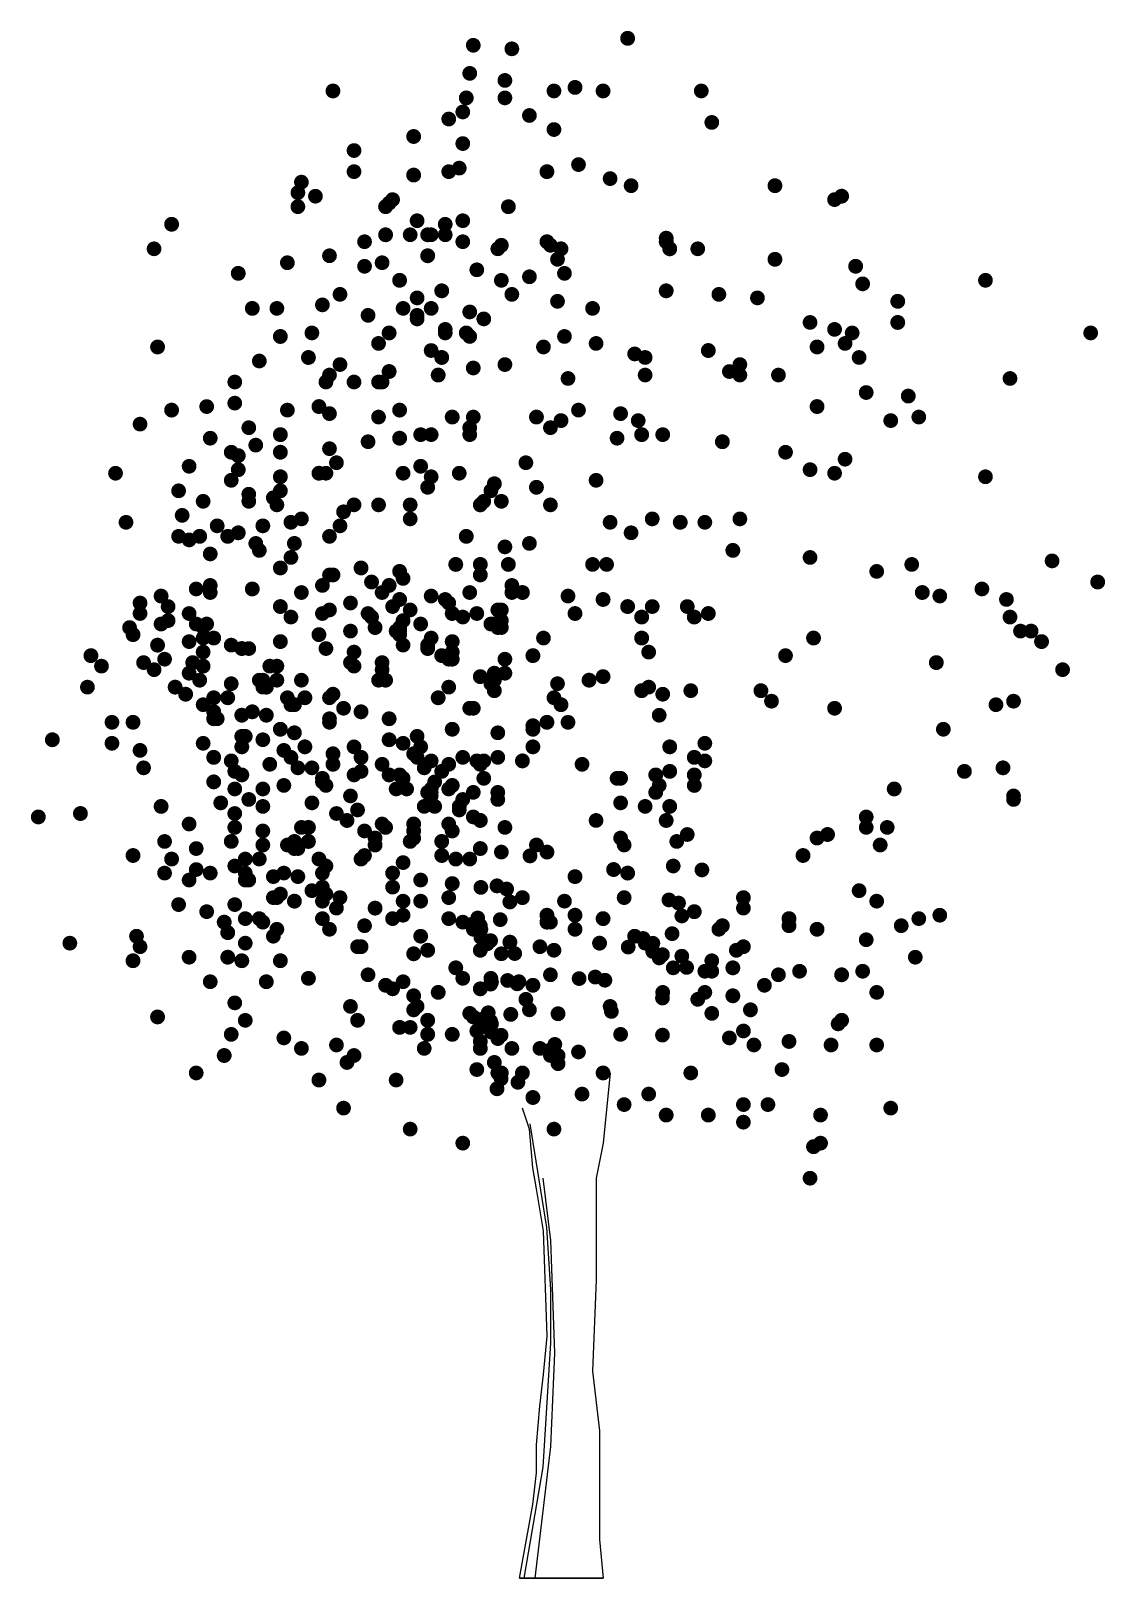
# Model space of a CAD drawing. Header units: metres. Extents: x -4 to 4.5, y 0 to 12.2.
import ezdxf

# ---------------------------------------------------------------- set-up
doc = ezdxf.new("R2010")
doc.units = ezdxf.units.M
doc.header["$LTSCALE"] = 0.2

msp = doc.modelspace()

# ---------------------------------------------------------------- linework, layer by layer
for p, q in [((0.596, 3.993), (0.54, 3.438)), ((-0.042, 3.549), (-0.098, 3.715)), ((-0.014, 3.244), (-0.042, 3.549)), ((-0.039, 3.59), (0.094, 2.771)), ((0.54, 3.438), (0.485, 3.161)), ((0.013, 3.078), (-0.014, 3.244)), ((0.069, 2.745), (0.013, 3.078)), ((0.063, 3.16), (0.125, 2.669)), ((0.485, 3.161), (0.485, 2.911)), ((0.485, 2.911), (0.485, 2.606)), ((0.097, 1.913), (0.069, 2.745)), ((0.094, 2.771), (0.125, 2.28)), ((0.125, 2.669), (0.155, 1.778)), ((0.485, 2.606), (0.485, 2.357)), ((0.485, 2.357), (0.457, 1.636)), ((0.125, 2.28), (0.125, 1.86)), ((0.125, 1.86), (0.063, 0.877)), ((0.069, 1.608), (0.097, 1.913)), ((0.155, 1.778), (0.125, 1.041)), ((0.041, 1.359), (0.069, 1.608)), ((0.457, 1.636), (0.513, 1.165)), ((0.013, 1.054), (0.041, 1.359)), ((0.513, 1.165), (0.513, 0.887)), ((0.125, 1.041), (0, 0)), ((0.013, 0.832), (0.013, 1.054)), ((0.063, 0.877), (-0.087, 0)), ((0.513, 0.887), (0.513, 0.61)), ((-0.014, 0.582), (0.013, 0.832)), ((-0.12, 0), (-0.014, 0.582)), ((0.513, 0.61), (0.513, 0.305)), ((0.513, 0.305), (0.54, 0)), ((0.54, 0), (-0.12, 0))]:
    msp.add_line(p, q)
at = {"color": 0}
msp.add_line((-0.12, 0), (0.54, 0), dxfattribs=at)
at = {"const_width": 0.0584, "flags": 128}
for points in [[(0.705, 12.172, 1), (0.764, 12.172, 1)], [(-0.515, 12.117, 1), (-0.457, 12.117, 1)], [(-0.21, 12.089, 1), (-0.152, 12.089, 1)], [(-0.543, 11.895, 1), (-0.485, 11.895, 1)], [(-0.265, 11.839, 1), (-0.207, 11.839, 1)], [(-1.625, 11.756, 1), (-1.566, 11.756, 1)], [(-0.571, 11.701, 1), (-0.512, 11.701, 1)], [(-0.265, 11.701, 1), (-0.207, 11.701, 1)], [(0.123, 11.756, 1), (0.181, 11.756, 1)], [(0.289, 11.784, 1), (0.348, 11.784, 1)], [(0.511, 11.756, 1), (0.57, 11.756, 1)], [(1.288, 11.756, 1), (1.346, 11.756, 1)], [(-0.598, 11.59, 1), (-0.54, 11.59, 1)], [(-0.071, 11.562, 1), (-0.013, 11.562, 1)], [(-0.709, 11.534, 1), (-0.651, 11.534, 1)], [(0.123, 11.451, 1), (0.181, 11.451, 1)], [(1.371, 11.507, 1), (1.429, 11.507, 1)], [(-0.987, 11.396, 1), (-0.928, 11.396, 1)], [(-0.598, 11.34, 1), (-0.54, 11.34, 1)], [(-1.458, 11.285, 1), (-1.4, 11.285, 1)], [(-1.458, 11.118, 1), (-1.4, 11.118, 1)], [(-0.987, 11.091, 1), (-0.928, 11.091, 1)], [(-0.709, 11.118, 1), (-0.651, 11.118, 1)], [(-0.626, 11.146, 1), (-0.568, 11.146, 1)], [(0.067, 11.118, 1), (0.126, 11.118, 1)], [(0.317, 11.174, 1), (0.375, 11.174, 1)], [(-1.902, 10.952, 1), (-1.844, 10.952, 1)], [(-1.874, 11.035, 1), (-1.816, 11.035, 1)], [(0.567, 11.063, 1), (0.625, 11.063, 1)], [(0.733, 11.007, 1), (0.791, 11.007, 1)], [(1.87, 11.007, 1), (1.929, 11.007, 1)], [(-1.902, 10.841, 1), (-1.844, 10.841, 1)], [(-1.763, 10.924, 1), (-1.705, 10.924, 1)], [(-1.209, 10.841, 1), (-1.15, 10.841, 1)], [(-1.181, 10.869, 1), (-1.122, 10.869, 1)], [(-1.153, 10.897, 1), (-1.095, 10.897, 1)], [(-0.238, 10.841, 1), (-0.179, 10.841, 1)], [(2.342, 10.897, 1), (2.4, 10.897, 1)], [(2.397, 10.924, 1), (2.456, 10.924, 1)], [(-0.959, 10.73, 1), (-0.901, 10.73, 1)], [(-0.598, 10.73, 1), (-0.54, 10.73, 1)], [(-2.901, 10.702, 1), (-2.842, 10.702, 1)], [(-1.209, 10.619, 1), (-1.15, 10.619, 1)], [(-1.014, 10.619, 1), (-0.956, 10.619, 1)], [(-0.876, 10.619, 1), (-0.817, 10.619, 1)], [(-0.848, 10.619, 1), (-0.79, 10.619, 1)], [(-0.737, 10.702, 1), (-0.679, 10.702, 1)], [(-0.737, 10.619, 1), (-0.679, 10.619, 1)], [(1.01, 10.592, 1), (1.069, 10.592, 1)], [(-3.039, 10.508, 1), (-2.981, 10.508, 1)], [(-1.375, 10.564, 1), (-1.317, 10.564, 1)], [(-0.598, 10.564, 1), (-0.54, 10.564, 1)], [(-0.321, 10.508, 1), (-0.263, 10.508, 1)], [(-0.293, 10.536, 1), (-0.235, 10.536, 1)], [(0.067, 10.564, 1), (0.126, 10.564, 1)], [(0.095, 10.536, 1), (0.153, 10.536, 1)], [(0.178, 10.508, 1), (0.237, 10.508, 1)], [(1.01, 10.564, 1), (1.069, 10.564, 1)], [(1.038, 10.508, 1), (1.097, 10.508, 1)], [(1.26, 10.508, 1), (1.318, 10.508, 1)], [(-1.985, 10.398, 1), (-1.927, 10.398, 1)], [(-1.652, 10.453, 1), (-1.594, 10.453, 1)], [(-1.375, 10.37, 1), (-1.317, 10.37, 1)], [(-1.236, 10.398, 1), (-1.178, 10.398, 1)], [(-0.876, 10.453, 1), (-0.817, 10.453, 1)], [(-0.487, 10.342, 1), (-0.429, 10.342, 1)], [(0.151, 10.425, 1), (0.209, 10.425, 1)], [(1.87, 10.425, 1), (1.929, 10.425, 1)], [(2.508, 10.37, 1), (2.567, 10.37, 1)], [(-2.374, 10.314, 1), (-2.315, 10.314, 1)], [(-1.098, 10.259, 1), (-1.039, 10.259, 1)], [(-0.293, 10.259, 1), (-0.235, 10.259, 1)], [(-0.071, 10.287, 1), (-0.013, 10.287, 1)], [(0.206, 10.314, 1), (0.264, 10.314, 1)], [(2.564, 10.231, 1), (2.622, 10.231, 1)], [(3.535, 10.259, 1), (3.593, 10.259, 1)], [(-1.569, 10.148, 1), (-1.511, 10.148, 1)], [(-0.959, 10.12, 1), (-0.901, 10.12, 1)], [(-0.765, 10.176, 1), (-0.706, 10.176, 1)], [(-0.21, 10.148, 1), (-0.152, 10.148, 1)], [(1.01, 10.176, 1), (1.069, 10.176, 1)], [(1.427, 10.148, 1), (1.485, 10.148, 1)], [(1.732, 10.12, 1), (1.79, 10.12, 1)], [(-2.263, 10.037, 1), (-2.204, 10.037, 1)], [(-2.068, 10.037, 1), (-2.01, 10.037, 1)], [(-1.708, 10.065, 1), (-1.65, 10.065, 1)], [(-1.347, 9.982, 1), (-1.289, 9.982, 1)], [(-1.07, 10.037, 1), (-1.012, 10.037, 1)], [(-0.959, 9.982, 1), (-0.901, 9.982, 1)], [(-0.848, 10.037, 1), (-0.79, 10.037, 1)], [(-0.543, 10.009, 1), (-0.485, 10.009, 1)], [(0.151, 10.093, 1), (0.209, 10.093, 1)], [(0.428, 10.037, 1), (0.486, 10.037, 1)], [(2.841, 10.093, 1), (2.9, 10.093, 1)], [(-0.959, 9.954, 1), (-0.901, 9.954, 1)], [(-0.737, 9.871, 1), (-0.679, 9.871, 1)], [(-0.432, 9.954, 1), (-0.374, 9.954, 1)], [(2.148, 9.926, 1), (2.206, 9.926, 1)], [(2.342, 9.871, 1), (2.4, 9.871, 1)], [(2.841, 9.926, 1), (2.9, 9.926, 1)], [(-3.012, 9.732, 1), (-2.953, 9.732, 1)], [(-2.041, 9.815, 1), (-1.982, 9.815, 1)], [(-1.791, 9.843, 1), (-1.733, 9.843, 1)], [(-1.264, 9.76, 1), (-1.206, 9.76, 1)], [(-1.181, 9.843, 1), (-1.122, 9.843, 1)], [(-0.737, 9.843, 1), (-0.679, 9.843, 1)], [(-0.571, 9.843, 1), (-0.512, 9.843, 1)], [(-0.543, 9.815, 1), (-0.485, 9.815, 1)], [(0.04, 9.732, 1), (0.098, 9.732, 1)], [(0.206, 9.815, 1), (0.264, 9.815, 1)], [(0.456, 9.76, 1), (0.514, 9.76, 1)], [(2.203, 9.732, 1), (2.262, 9.732, 1)], [(2.425, 9.76, 1), (2.483, 9.76, 1)], [(2.481, 9.843, 1), (2.539, 9.843, 1)], [(4.367, 9.843, 1), (4.425, 9.843, 1)], [(-2.207, 9.621, 1), (-2.149, 9.621, 1)], [(-1.819, 9.649, 1), (-1.76, 9.649, 1)], [(-0.848, 9.704, 1), (-0.79, 9.704, 1)], [(-0.765, 9.649, 1), (-0.706, 9.649, 1)], [(0.761, 9.677, 1), (0.819, 9.677, 1)], [(0.844, 9.649, 1), (0.902, 9.649, 1)], [(0.844, 9.649, 1), (0.902, 9.649, 1)], [(1.343, 9.704, 1), (1.402, 9.704, 1)], [(2.536, 9.649, 1), (2.594, 9.649, 1)], [(-1.652, 9.51, 1), (-1.594, 9.51, 1)], [(-1.569, 9.593, 1), (-1.511, 9.593, 1)], [(-1.181, 9.538, 1), (-1.122, 9.538, 1)], [(-0.793, 9.51, 1), (-0.734, 9.51, 1)], [(-0.515, 9.566, 1), (-0.457, 9.566, 1)], [(-0.265, 9.593, 1), (-0.207, 9.593, 1)], [(0.234, 9.483, 1), (0.292, 9.483, 1)], [(0.844, 9.51, 1), (0.902, 9.51, 1)], [(1.51, 9.538, 1), (1.568, 9.538, 1)], [(1.593, 9.593, 1), (1.651, 9.593, 1)], [(1.593, 9.51, 1), (1.651, 9.51, 1)], [(1.898, 9.51, 1), (1.956, 9.51, 1)], [(3.729, 9.483, 1), (3.787, 9.483, 1)], [(-2.401, 9.455, 1), (-2.343, 9.455, 1)], [(-1.68, 9.455, 1), (-1.622, 9.455, 1)], [(-1.458, 9.455, 1), (-1.4, 9.455, 1)], [(-1.264, 9.455, 1), (-1.206, 9.455, 1)], [(-1.236, 9.455, 1), (-1.178, 9.455, 1)], [(2.592, 9.372, 1), (2.65, 9.372, 1)], [(-2.623, 9.261, 1), (-2.565, 9.261, 1)], [(-2.401, 9.288, 1), (-2.343, 9.288, 1)], [(-1.736, 9.261, 1), (-1.677, 9.261, 1)], [(2.203, 9.261, 1), (2.262, 9.261, 1)], [(2.924, 9.344, 1), (2.983, 9.344, 1)], [(-3.15, 9.122, 1), (-3.092, 9.122, 1)], [(-2.901, 9.233, 1), (-2.842, 9.233, 1)], [(-1.985, 9.233, 1), (-1.927, 9.233, 1)], [(-1.652, 9.205, 1), (-1.594, 9.205, 1)], [(-1.264, 9.178, 1), (-1.206, 9.178, 1)], [(-1.098, 9.233, 1), (-1.039, 9.233, 1)], [(-0.682, 9.178, 1), (-0.623, 9.178, 1)], [(-0.515, 9.178, 1), (-0.457, 9.178, 1)], [(-0.016, 9.178, 1), (0.043, 9.178, 1)], [(0.178, 9.15, 1), (0.237, 9.15, 1)], [(0.317, 9.233, 1), (0.375, 9.233, 1)], [(0.65, 9.205, 1), (0.708, 9.205, 1)], [(0.789, 9.15, 1), (0.847, 9.15, 1)], [(2.786, 9.15, 1), (2.844, 9.15, 1)], [(3.008, 9.178, 1), (3.066, 9.178, 1)], [(-2.595, 9.011, 1), (-2.537, 9.011, 1)], [(-2.29, 9.094, 1), (-2.232, 9.094, 1)], [(-2.041, 9.039, 1), (-1.982, 9.039, 1)], [(-1.098, 9.011, 1), (-1.039, 9.011, 1)], [(-0.931, 9.039, 1), (-0.873, 9.039, 1)], [(-0.848, 9.039, 1), (-0.79, 9.039, 1)], [(-0.543, 9.094, 1), (-0.485, 9.094, 1)], [(-0.543, 9.039, 1), (-0.485, 9.039, 1)], [(0.095, 9.094, 1), (0.153, 9.094, 1)], [(0.622, 9.011, 1), (0.68, 9.011, 1)], [(0.816, 9.039, 1), (0.875, 9.039, 1)], [(0.983, 9.039, 1), (1.041, 9.039, 1)], [(-2.429, 8.9, 1), (-2.371, 8.9, 1)], [(-2.374, 8.873, 1), (-2.315, 8.873, 1)], [(-2.235, 8.956, 1), (-2.177, 8.956, 1)], [(-2.041, 8.9, 1), (-1.982, 8.9, 1)], [(-1.652, 8.928, 1), (-1.594, 8.928, 1)], [(-1.347, 8.983, 1), (-1.289, 8.983, 1)], [(1.454, 8.983, 1), (1.513, 8.983, 1)], [(1.954, 8.9, 1), (2.012, 8.9, 1)], [(-2.762, 8.789, 1), (-2.704, 8.789, 1)], [(-2.374, 8.762, 1), (-2.315, 8.762, 1)], [(-1.597, 8.817, 1), (-1.539, 8.817, 1)], [(-0.931, 8.789, 1), (-0.873, 8.789, 1)], [(-0.099, 8.817, 1), (-0.041, 8.817, 1)], [(2.148, 8.762, 1), (2.206, 8.762, 1)], [(2.425, 8.845, 1), (2.483, 8.845, 1)], [(-3.344, 8.734, 1), (-3.286, 8.734, 1)], [(-2.429, 8.678, 1), (-2.371, 8.678, 1)], [(-2.041, 8.706, 1), (-1.982, 8.706, 1)], [(-1.736, 8.734, 1), (-1.677, 8.734, 1)], [(-1.68, 8.734, 1), (-1.622, 8.734, 1)], [(-1.07, 8.734, 1), (-1.012, 8.734, 1)], [(-0.848, 8.706, 1), (-0.79, 8.706, 1)], [(-0.626, 8.734, 1), (-0.568, 8.734, 1)], [(-0.349, 8.651, 1), (-0.29, 8.651, 1)], [(0.456, 8.678, 1), (0.514, 8.678, 1)], [(2.342, 8.734, 1), (2.4, 8.734, 1)], [(3.535, 8.706, 1), (3.593, 8.706, 1)], [(-2.845, 8.595, 1), (-2.787, 8.595, 1)], [(-2.651, 8.512, 1), (-2.593, 8.512, 1)], [(-2.29, 8.568, 1), (-2.232, 8.568, 1)], [(-2.29, 8.512, 1), (-2.232, 8.512, 1)], [(-2.096, 8.54, 1), (-2.038, 8.54, 1)], [(-2.041, 8.595, 1), (-1.982, 8.595, 1)], [(-0.876, 8.623, 1), (-0.817, 8.623, 1)], [(-0.432, 8.512, 1), (-0.374, 8.512, 1)], [(-0.376, 8.595, 1), (-0.318, 8.595, 1)], [(-0.293, 8.512, 1), (-0.235, 8.512, 1)], [(-0.016, 8.623, 1), (0.043, 8.623, 1)], [(-2.817, 8.401, 1), (-2.759, 8.401, 1)], [(-2.068, 8.484, 1), (-2.01, 8.484, 1)], [(-1.541, 8.429, 1), (-1.483, 8.429, 1)], [(-1.458, 8.484, 1), (-1.4, 8.484, 1)], [(-1.264, 8.484, 1), (-1.206, 8.484, 1)], [(-1.014, 8.484, 1), (-0.956, 8.484, 1)], [(-0.46, 8.484, 1), (-0.401, 8.484, 1)], [(0.095, 8.484, 1), (0.153, 8.484, 1)], [(-3.261, 8.346, 1), (-3.203, 8.346, 1)], [(-2.54, 8.318, 1), (-2.482, 8.318, 1)], [(-2.374, 8.263, 1), (-2.315, 8.263, 1)], [(-2.179, 8.318, 1), (-2.121, 8.318, 1)], [(-1.957, 8.346, 1), (-1.899, 8.346, 1)], [(-1.874, 8.373, 1), (-1.816, 8.373, 1)], [(-1.569, 8.318, 1), (-1.511, 8.318, 1)], [(-1.014, 8.373, 1), (-0.956, 8.373, 1)], [(0.567, 8.346, 1), (0.625, 8.346, 1)], [(0.733, 8.263, 1), (0.791, 8.263, 1)], [(0.9, 8.373, 1), (0.958, 8.373, 1)], [(1.121, 8.346, 1), (1.18, 8.346, 1)], [(1.316, 8.346, 1), (1.374, 8.346, 1)], [(1.593, 8.373, 1), (1.651, 8.373, 1)], [(-2.845, 8.235, 1), (-2.787, 8.235, 1)], [(-2.762, 8.207, 1), (-2.704, 8.207, 1)], [(-2.679, 8.235, 1), (-2.62, 8.235, 1)], [(-2.457, 8.235, 1), (-2.398, 8.235, 1)], [(-2.235, 8.179, 1), (-2.177, 8.179, 1)], [(-1.93, 8.179, 1), (-1.871, 8.179, 1)], [(-1.652, 8.235, 1), (-1.594, 8.235, 1)], [(-0.571, 8.235, 1), (-0.512, 8.235, 1)], [(-0.265, 8.152, 1), (-0.207, 8.152, 1)], [(-0.071, 8.179, 1), (-0.013, 8.179, 1)], [(-2.595, 8.096, 1), (-2.537, 8.096, 1)], [(-2.207, 8.124, 1), (-2.149, 8.124, 1)], [(-1.957, 8.068, 1), (-1.899, 8.068, 1)], [(1.537, 8.124, 1), (1.596, 8.124, 1)], [(2.148, 8.068, 1), (2.206, 8.068, 1)], [(4.062, 8.041, 1), (4.12, 8.041, 1)], [(-2.041, 7.985, 1), (-1.982, 7.985, 1)], [(-1.652, 7.93, 1), (-1.594, 7.93, 1)], [(-1.625, 7.93, 1), (-1.566, 7.93, 1)], [(-1.403, 7.985, 1), (-1.344, 7.985, 1)], [(-1.098, 7.958, 1), (-1.039, 7.958, 1)], [(-1.07, 7.902, 1), (-1.012, 7.902, 1)], [(-0.654, 8.013, 1), (-0.595, 8.013, 1)], [(-0.46, 8.013, 1), (-0.401, 8.013, 1)], [(-0.46, 7.93, 1), (-0.401, 7.93, 1)], [(-0.238, 8.013, 1), (-0.179, 8.013, 1)], [(0.428, 8.013, 1), (0.486, 8.013, 1)], [(0.539, 8.013, 1), (0.597, 8.013, 1)], [(2.675, 7.958, 1), (2.733, 7.958, 1)], [(2.952, 8.013, 1), (3.01, 8.013, 1)], [(-2.706, 7.819, 1), (-2.648, 7.819, 1)], [(-2.595, 7.847, 1), (-2.537, 7.847, 1)], [(-2.595, 7.791, 1), (-2.537, 7.791, 1)], [(-2.263, 7.819, 1), (-2.204, 7.819, 1)], [(-1.874, 7.791, 1), (-1.816, 7.791, 1)], [(-1.708, 7.847, 1), (-1.65, 7.847, 1)], [(-1.32, 7.874, 1), (-1.261, 7.874, 1)], [(-1.236, 7.791, 1), (-1.178, 7.791, 1)], [(-1.181, 7.847, 1), (-1.122, 7.847, 1)], [(-0.543, 7.791, 1), (-0.485, 7.791, 1)], [(-0.21, 7.847, 1), (-0.152, 7.847, 1)], [(-0.21, 7.791, 1), (-0.152, 7.791, 1)], [(-0.127, 7.791, 1), (-0.068, 7.791, 1)], [(3.035, 7.791, 1), (3.094, 7.791, 1)], [(3.507, 7.819, 1), (3.565, 7.819, 1)], [(4.422, 7.874, 1), (4.481, 7.874, 1)], [(-3.15, 7.708, 1), (-3.092, 7.708, 1)], [(-2.984, 7.763, 1), (-2.925, 7.763, 1)], [(-2.928, 7.68, 1), (-2.87, 7.68, 1)], [(-2.041, 7.68, 1), (-1.982, 7.68, 1)], [(-1.652, 7.653, 1), (-1.594, 7.653, 1)], [(-1.486, 7.708, 1), (-1.428, 7.708, 1)], [(-1.153, 7.68, 1), (-1.095, 7.68, 1)], [(-1.098, 7.736, 1), (-1.039, 7.736, 1)], [(-1.014, 7.653, 1), (-0.956, 7.653, 1)], [(-0.848, 7.763, 1), (-0.79, 7.763, 1)], [(-0.737, 7.736, 1), (-0.679, 7.736, 1)], [(-0.709, 7.708, 1), (-0.651, 7.708, 1)], [(-0.321, 7.653, 1), (-0.263, 7.653, 1)], [(-0.293, 7.653, 1), (-0.235, 7.653, 1)], [(0.234, 7.763, 1), (0.292, 7.763, 1)], [(0.511, 7.736, 1), (0.57, 7.736, 1)], [(0.511, 7.736, 1), (0.57, 7.736, 1)], [(0.705, 7.68, 1), (0.764, 7.68, 1)], [(0.9, 7.68, 1), (0.958, 7.68, 1)], [(1.177, 7.68, 1), (1.235, 7.68, 1)], [(3.174, 7.763, 1), (3.232, 7.763, 1)], [(3.701, 7.736, 1), (3.759, 7.736, 1)], [(-3.15, 7.625, 1), (-3.092, 7.625, 1)], [(-2.984, 7.542, 1), (-2.925, 7.542, 1)], [(-2.928, 7.569, 1), (-2.87, 7.569, 1)], [(-2.762, 7.625, 1), (-2.704, 7.625, 1)], [(-2.706, 7.542, 1), (-2.648, 7.542, 1)], [(-2.623, 7.542, 1), (-2.565, 7.542, 1)], [(-1.957, 7.597, 1), (-1.899, 7.597, 1)], [(-1.708, 7.625, 1), (-1.65, 7.625, 1)], [(-1.347, 7.625, 1), (-1.289, 7.625, 1)], [(-1.32, 7.597, 1), (-1.261, 7.597, 1)], [(-1.07, 7.569, 1), (-1.012, 7.569, 1)], [(-0.931, 7.542, 1), (-0.873, 7.542, 1)], [(-0.682, 7.625, 1), (-0.623, 7.625, 1)], [(-0.598, 7.597, 1), (-0.54, 7.597, 1)], [(-0.487, 7.625, 1), (-0.429, 7.625, 1)], [(-0.376, 7.542, 1), (-0.318, 7.542, 1)], [(-0.349, 7.542, 1), (-0.29, 7.542, 1)], [(-0.293, 7.569, 1), (-0.235, 7.569, 1)], [(0.289, 7.625, 1), (0.348, 7.625, 1)], [(0.816, 7.597, 1), (0.875, 7.597, 1)], [(1.232, 7.597, 1), (1.291, 7.597, 1)], [(1.343, 7.625, 1), (1.402, 7.625, 1)], [(3.729, 7.597, 1), (3.787, 7.597, 1)], [(-3.233, 7.514, 1), (-3.175, 7.514, 1)], [(-3.206, 7.458, 1), (-3.147, 7.458, 1)], [(-2.762, 7.403, 1), (-2.704, 7.403, 1)], [(-2.651, 7.514, 1), (-2.593, 7.514, 1)], [(-2.651, 7.431, 1), (-2.593, 7.431, 1)], [(-2.568, 7.431, 1), (-2.509, 7.431, 1)], [(-2.041, 7.403, 1), (-1.982, 7.403, 1)], [(-1.736, 7.458, 1), (-1.677, 7.458, 1)], [(-1.486, 7.486, 1), (-1.428, 7.486, 1)], [(-1.292, 7.514, 1), (-1.233, 7.514, 1)], [(-1.125, 7.486, 1), (-1.067, 7.486, 1)], [(-1.098, 7.514, 1), (-1.039, 7.514, 1)], [(-1.098, 7.486, 1), (-1.039, 7.486, 1)], [(-1.098, 7.458, 1), (-1.039, 7.458, 1)], [(-0.848, 7.431, 1), (-0.79, 7.431, 1)], [(-0.682, 7.403, 1), (-0.623, 7.403, 1)], [(-0.321, 7.514, 1), (-0.263, 7.514, 1)], [(-0.293, 7.514, 1), (-0.235, 7.514, 1)], [(0.04, 7.431, 1), (0.098, 7.431, 1)], [(0.816, 7.431, 1), (0.875, 7.431, 1)], [(2.175, 7.431, 1), (2.234, 7.431, 1)], [(3.812, 7.486, 1), (3.87, 7.486, 1)], [(3.895, 7.486, 1), (3.954, 7.486, 1)], [(3.978, 7.403, 1), (4.037, 7.403, 1)], [(-3.539, 7.292, 1), (-3.48, 7.292, 1)], [(-3.012, 7.375, 1), (-2.953, 7.375, 1)], [(-2.651, 7.32, 1), (-2.593, 7.32, 1)], [(-2.429, 7.375, 1), (-2.371, 7.375, 1)], [(-2.346, 7.348, 1), (-2.287, 7.348, 1)], [(-2.29, 7.348, 1), (-2.232, 7.348, 1)], [(-1.68, 7.348, 1), (-1.622, 7.348, 1)], [(-1.458, 7.32, 1), (-1.4, 7.32, 1)], [(-1.07, 7.375, 1), (-1.012, 7.375, 1)], [(-0.876, 7.375, 1), (-0.817, 7.375, 1)], [(-0.876, 7.348, 1), (-0.817, 7.348, 1)], [(-0.765, 7.292, 1), (-0.706, 7.292, 1)], [(-0.682, 7.32, 1), (-0.623, 7.32, 1)], [(-0.044, 7.292, 1), (0.015, 7.292, 1)], [(0.872, 7.32, 1), (0.93, 7.32, 1)], [(1.954, 7.292, 1), (2.012, 7.292, 1)], [(-3.455, 7.209, 1), (-3.397, 7.209, 1)], [(-3.122, 7.237, 1), (-3.064, 7.237, 1)], [(-3.039, 7.181, 1), (-2.981, 7.181, 1)], [(-2.956, 7.264, 1), (-2.898, 7.264, 1)], [(-2.734, 7.237, 1), (-2.676, 7.237, 1)], [(-2.651, 7.209, 1), (-2.593, 7.209, 1)], [(-2.124, 7.209, 1), (-2.066, 7.209, 1)], [(-2.068, 7.209, 1), (-2.01, 7.209, 1)], [(-1.486, 7.237, 1), (-1.428, 7.237, 1)], [(-1.458, 7.209, 1), (-1.4, 7.209, 1)], [(-1.236, 7.237, 1), (-1.178, 7.237, 1)], [(-1.236, 7.181, 1), (-1.178, 7.181, 1)], [(-0.709, 7.264, 1), (-0.651, 7.264, 1)], [(-0.682, 7.264, 1), (-0.623, 7.264, 1)], [(-0.265, 7.264, 1), (-0.207, 7.264, 1)], [(3.146, 7.237, 1), (3.205, 7.237, 1)], [(4.145, 7.181, 1), (4.203, 7.181, 1)], [(-3.566, 7.043, 1), (-3.508, 7.043, 1)], [(-2.873, 7.043, 1), (-2.814, 7.043, 1)], [(-2.762, 7.153, 1), (-2.704, 7.153, 1)], [(-2.679, 7.098, 1), (-2.62, 7.098, 1)], [(-2.429, 7.07, 1), (-2.371, 7.07, 1)], [(-2.207, 7.098, 1), (-2.149, 7.098, 1)], [(-2.179, 7.098, 1), (-2.121, 7.098, 1)], [(-2.179, 7.043, 1), (-2.121, 7.043, 1)], [(-2.152, 7.043, 1), (-2.093, 7.043, 1)], [(-2.068, 7.098, 1), (-2.01, 7.098, 1)], [(-1.874, 7.098, 1), (-1.816, 7.098, 1)], [(-1.264, 7.098, 1), (-1.206, 7.098, 1)], [(-1.209, 7.098, 1), (-1.15, 7.098, 1)], [(-0.709, 7.043, 1), (-0.651, 7.043, 1)], [(-0.46, 7.126, 1), (-0.401, 7.126, 1)], [(-0.376, 7.07, 1), (-0.318, 7.07, 1)], [(-0.349, 7.153, 1), (-0.29, 7.153, 1)], [(-0.349, 7.098, 1), (-0.29, 7.098, 1)], [(-0.265, 7.153, 1), (-0.207, 7.153, 1)], [(0.151, 7.07, 1), (0.209, 7.07, 1)], [(0.4, 7.098, 1), (0.459, 7.098, 1)], [(0.511, 7.126, 1), (0.57, 7.126, 1)], [(0.872, 7.043, 1), (0.93, 7.043, 1)], [(-2.79, 6.987, 1), (-2.731, 6.987, 1)], [(-2.568, 6.959, 1), (-2.509, 6.959, 1)], [(-2.457, 6.959, 1), (-2.398, 6.959, 1)], [(-1.985, 6.959, 1), (-1.927, 6.959, 1)], [(-1.847, 6.959, 1), (-1.788, 6.959, 1)], [(-1.652, 6.959, 1), (-1.594, 6.959, 1)], [(-1.625, 6.987, 1), (-1.566, 6.987, 1)], [(-0.793, 6.959, 1), (-0.734, 6.959, 1)], [(-0.349, 7.015, 1), (-0.29, 7.015, 1)], [(0.123, 6.959, 1), (0.181, 6.959, 1)], [(0.816, 7.015, 1), (0.875, 7.015, 1)], [(0.983, 6.987, 1), (1.041, 6.987, 1)], [(1.205, 7.015, 1), (1.263, 7.015, 1)], [(1.759, 7.015, 1), (1.818, 7.015, 1)], [(1.843, 6.932, 1), (1.901, 6.932, 1)], [(3.757, 6.932, 1), (3.815, 6.932, 1)], [(-2.651, 6.904, 1), (-2.593, 6.904, 1)], [(-2.568, 6.848, 1), (-2.509, 6.848, 1)], [(-2.568, 6.793, 1), (-2.509, 6.793, 1)], [(-2.54, 6.793, 1), (-2.482, 6.793, 1)], [(-2.346, 6.821, 1), (-2.287, 6.821, 1)], [(-2.263, 6.848, 1), (-2.204, 6.848, 1)], [(-2.152, 6.821, 1), (-2.093, 6.821, 1)], [(-1.957, 6.904, 1), (-1.899, 6.904, 1)], [(-1.93, 6.904, 1), (-1.871, 6.904, 1)], [(-1.652, 6.793, 1), (-1.594, 6.793, 1)], [(-1.541, 6.876, 1), (-1.483, 6.876, 1)], [(-1.403, 6.848, 1), (-1.344, 6.848, 1)], [(-1.181, 6.793, 1), (-1.122, 6.793, 1)], [(-0.543, 6.876, 1), (-0.485, 6.876, 1)], [(-0.515, 6.876, 1), (-0.457, 6.876, 1)], [(0.178, 6.904, 1), (0.237, 6.904, 1)], [(0.955, 6.821, 1), (1.013, 6.821, 1)], [(2.342, 6.876, 1), (2.4, 6.876, 1)], [(3.618, 6.904, 1), (3.676, 6.904, 1)], [(-3.372, 6.765, 1), (-3.314, 6.765, 1)], [(-3.206, 6.765, 1), (-3.147, 6.765, 1)], [(-2.041, 6.71, 1), (-1.982, 6.71, 1)], [(-1.93, 6.682, 1), (-1.871, 6.682, 1)], [(-1.652, 6.765, 1), (-1.594, 6.765, 1)], [(-0.682, 6.71, 1), (-0.623, 6.71, 1)], [(-0.321, 6.682, 1), (-0.263, 6.682, 1)], [(-0.044, 6.738, 1), (0.015, 6.738, 1)], [(-0.044, 6.71, 1), (0.015, 6.71, 1)], [(0.067, 6.765, 1), (0.126, 6.765, 1)], [(0.234, 6.765, 1), (0.292, 6.765, 1)], [(3.202, 6.71, 1), (3.26, 6.71, 1)], [(-3.844, 6.627, 1), (-3.785, 6.627, 1)], [(-3.372, 6.599, 1), (-3.314, 6.599, 1)], [(-2.651, 6.599, 1), (-2.593, 6.599, 1)], [(-2.346, 6.654, 1), (-2.287, 6.654, 1)], [(-2.346, 6.571, 1), (-2.287, 6.571, 1)], [(-2.318, 6.654, 1), (-2.26, 6.654, 1)], [(-2.179, 6.627, 1), (-2.121, 6.627, 1)], [(-1.847, 6.571, 1), (-1.788, 6.571, 1)], [(-1.458, 6.571, 1), (-1.4, 6.571, 1)], [(-1.181, 6.627, 1), (-1.122, 6.627, 1)], [(-1.07, 6.599, 1), (-1.012, 6.599, 1)], [(-0.959, 6.654, 1), (-0.901, 6.654, 1)], [(-0.931, 6.571, 1), (-0.873, 6.571, 1)], [(-0.044, 6.571, 1), (0.015, 6.571, 1)], [(1.038, 6.571, 1), (1.097, 6.571, 1)], [(1.316, 6.599, 1), (1.374, 6.599, 1)], [(-3.15, 6.543, 1), (-3.092, 6.543, 1)], [(-2.568, 6.488, 1), (-2.509, 6.488, 1)], [(-2.429, 6.46, 1), (-2.371, 6.46, 1)], [(-2.124, 6.433, 1), (-2.066, 6.433, 1)], [(-2.013, 6.543, 1), (-1.955, 6.543, 1)], [(-1.957, 6.488, 1), (-1.899, 6.488, 1)], [(-1.625, 6.516, 1), (-1.566, 6.516, 1)], [(-1.625, 6.433, 1), (-1.566, 6.433, 1)], [(-1.403, 6.488, 1), (-1.344, 6.488, 1)], [(-1.236, 6.433, 1), (-1.178, 6.433, 1)], [(-0.987, 6.516, 1), (-0.928, 6.516, 1)], [(-0.959, 6.488, 1), (-0.901, 6.488, 1)], [(-0.848, 6.46, 1), (-0.79, 6.46, 1)], [(-0.709, 6.433, 1), (-0.651, 6.433, 1)], [(-0.598, 6.488, 1), (-0.54, 6.488, 1)], [(-0.487, 6.46, 1), (-0.429, 6.46, 1)], [(-0.46, 6.433, 1), (-0.401, 6.433, 1)], [(-0.432, 6.46, 1), (-0.374, 6.46, 1)], [(-0.321, 6.488, 1), (-0.263, 6.488, 1)], [(-0.127, 6.46, 1), (-0.068, 6.46, 1)], [(0.345, 6.433, 1), (0.403, 6.433, 1)], [(1.232, 6.488, 1), (1.291, 6.488, 1)], [(1.316, 6.46, 1), (1.374, 6.46, 1)], [(-3.122, 6.405, 1), (-3.064, 6.405, 1)], [(-2.401, 6.377, 1), (-2.343, 6.377, 1)], [(-2.346, 6.349, 1), (-2.287, 6.349, 1)], [(-1.902, 6.405, 1), (-1.844, 6.405, 1)], [(-1.791, 6.405, 1), (-1.733, 6.405, 1)], [(-1.708, 6.322, 1), (-1.65, 6.322, 1)], [(-1.458, 6.349, 1), (-1.4, 6.349, 1)], [(-1.403, 6.377, 1), (-1.344, 6.377, 1)], [(-1.181, 6.349, 1), (-1.122, 6.349, 1)], [(-1.098, 6.349, 1), (-1.039, 6.349, 1)], [(-1.07, 6.322, 1), (-1.012, 6.322, 1)], [(-0.903, 6.405, 1), (-0.845, 6.405, 1)], [(-0.765, 6.377, 1), (-0.706, 6.377, 1)], [(-0.432, 6.322, 1), (-0.374, 6.322, 1)], [(0.622, 6.322, 1), (0.68, 6.322, 1)], [(0.65, 6.322, 1), (0.708, 6.322, 1)], [(0.927, 6.349, 1), (0.986, 6.349, 1)], [(1.038, 6.377, 1), (1.097, 6.377, 1)], [(1.232, 6.349, 1), (1.291, 6.349, 1)], [(3.368, 6.377, 1), (3.427, 6.377, 1)], [(3.673, 6.405, 1), (3.732, 6.405, 1)], [(-2.568, 6.294, 1), (-2.509, 6.294, 1)], [(-2.401, 6.238, 1), (-2.343, 6.238, 1)], [(-2.179, 6.238, 1), (-2.121, 6.238, 1)], [(-2.013, 6.266, 1), (-1.955, 6.266, 1)], [(-1.708, 6.294, 1), (-1.65, 6.294, 1)], [(-1.68, 6.266, 1), (-1.622, 6.266, 1)], [(-1.486, 6.183, 1), (-1.428, 6.183, 1)], [(-1.125, 6.238, 1), (-1.067, 6.238, 1)], [(-1.042, 6.238, 1), (-0.984, 6.238, 1)], [(-0.876, 6.211, 1), (-0.817, 6.211, 1)], [(-0.848, 6.238, 1), (-0.79, 6.238, 1)], [(-0.848, 6.211, 1), (-0.79, 6.211, 1)], [(-0.848, 6.183, 1), (-0.79, 6.183, 1)], [(-0.82, 6.294, 1), (-0.762, 6.294, 1)], [(-0.709, 6.238, 1), (-0.651, 6.238, 1)], [(-0.682, 6.266, 1), (-0.623, 6.266, 1)], [(-0.515, 6.211, 1), (-0.457, 6.211, 1)], [(-0.321, 6.211, 1), (-0.263, 6.211, 1)], [(0.927, 6.211, 1), (0.986, 6.211, 1)], [(0.955, 6.266, 1), (1.013, 6.266, 1)], [(1.232, 6.266, 1), (1.291, 6.266, 1)], [(2.813, 6.238, 1), (2.872, 6.238, 1)], [(3.757, 6.183, 1), (3.815, 6.183, 1)], [(-2.984, 6.1, 1), (-2.925, 6.1, 1)], [(-2.512, 6.128, 1), (-2.454, 6.128, 1)], [(-2.29, 6.155, 1), (-2.232, 6.155, 1)], [(-2.179, 6.1, 1), (-2.121, 6.1, 1)], [(-1.791, 6.128, 1), (-1.733, 6.128, 1)], [(-1.43, 6.072, 1), (-1.372, 6.072, 1)], [(-0.903, 6.1, 1), (-0.845, 6.1, 1)], [(-0.82, 6.1, 1), (-0.762, 6.1, 1)], [(-0.626, 6.1, 1), (-0.568, 6.1, 1)], [(-0.626, 6.072, 1), (-0.568, 6.072, 1)], [(-0.598, 6.155, 1), (-0.54, 6.155, 1)], [(-0.321, 6.155, 1), (-0.263, 6.155, 1)], [(0.65, 6.128, 1), (0.708, 6.128, 1)], [(0.844, 6.1, 1), (0.902, 6.1, 1)], [(1.038, 6.1, 1), (1.097, 6.1, 1)], [(3.757, 6.155, 1), (3.815, 6.155, 1)], [(-3.955, 6.017, 1), (-3.896, 6.017, 1)], [(-3.622, 6.044, 1), (-3.563, 6.044, 1)], [(-2.762, 5.961, 1), (-2.704, 5.961, 1)], [(-2.401, 6.044, 1), (-2.343, 6.044, 1)], [(-1.597, 6.044, 1), (-1.539, 6.044, 1)], [(-1.514, 5.989, 1), (-1.455, 5.989, 1)], [(-1.236, 5.961, 1), (-1.178, 5.961, 1)], [(-0.987, 5.961, 1), (-0.928, 5.961, 1)], [(-0.709, 5.961, 1), (-0.651, 5.961, 1)], [(-0.515, 6.017, 1), (-0.457, 6.017, 1)], [(-0.46, 5.989, 1), (-0.401, 5.989, 1)], [(0.456, 5.989, 1), (0.514, 5.989, 1)], [(1.01, 5.989, 1), (1.069, 5.989, 1)], [(2.592, 6.017, 1), (2.65, 6.017, 1)], [(-2.956, 5.823, 1), (-2.898, 5.823, 1)], [(-2.429, 5.823, 1), (-2.371, 5.823, 1)], [(-2.401, 5.934, 1), (-2.343, 5.934, 1)], [(-2.179, 5.906, 1), (-2.121, 5.906, 1)], [(-1.93, 5.823, 1), (-1.871, 5.823, 1)], [(-1.874, 5.934, 1), (-1.816, 5.934, 1)], [(-1.819, 5.934, 1), (-1.76, 5.934, 1)], [(-1.819, 5.823, 1), (-1.76, 5.823, 1)], [(-1.375, 5.906, 1), (-1.317, 5.906, 1)], [(-1.292, 5.85, 1), (-1.233, 5.85, 1)], [(-1.209, 5.934, 1), (-1.15, 5.934, 1)], [(-1.014, 5.823, 1), (-0.956, 5.823, 1)], [(-0.987, 5.906, 1), (-0.928, 5.906, 1)], [(-0.987, 5.85, 1), (-0.928, 5.85, 1)], [(-0.765, 5.823, 1), (-0.706, 5.823, 1)], [(-0.682, 5.906, 1), (-0.623, 5.906, 1)], [(-0.265, 5.934, 1), (-0.207, 5.934, 1)], [(0.65, 5.85, 1), (0.708, 5.85, 1)], [(1.094, 5.823, 1), (1.152, 5.823, 1)], [(1.177, 5.878, 1), (1.235, 5.878, 1)], [(2.203, 5.85, 1), (2.262, 5.85, 1)], [(2.286, 5.878, 1), (2.345, 5.878, 1)], [(2.592, 5.934, 1), (2.65, 5.934, 1)], [(2.758, 5.934, 1), (2.816, 5.934, 1)], [(-3.206, 5.712, 1), (-3.147, 5.712, 1)], [(-2.706, 5.767, 1), (-2.648, 5.767, 1)], [(-2.179, 5.795, 1), (-2.121, 5.795, 1)], [(-1.985, 5.795, 1), (-1.927, 5.795, 1)], [(-1.93, 5.767, 1), (-1.871, 5.767, 1)], [(-1.902, 5.767, 1), (-1.844, 5.767, 1)], [(-1.375, 5.712, 1), (-1.317, 5.712, 1)], [(-1.292, 5.795, 1), (-1.233, 5.795, 1)], [(-0.765, 5.712, 1), (-0.706, 5.712, 1)], [(-0.46, 5.767, 1), (-0.401, 5.767, 1)], [(-0.293, 5.739, 1), (-0.235, 5.739, 1)], [(-0.067, 5.709, 1), (-0.008, 5.709, 1)], [(-0.016, 5.795, 1), (0.043, 5.795, 1)], [(0.067, 5.739, 1), (0.126, 5.739, 1)], [(0.678, 5.795, 1), (0.736, 5.795, 1)], [(2.092, 5.712, 1), (2.151, 5.712, 1)], [(2.702, 5.795, 1), (2.761, 5.795, 1)], [(-2.956, 5.573, 1), (-2.898, 5.573, 1)], [(-2.901, 5.684, 1), (-2.842, 5.684, 1)], [(-2.706, 5.601, 1), (-2.648, 5.601, 1)], [(-2.595, 5.573, 1), (-2.537, 5.573, 1)], [(-2.401, 5.629, 1), (-2.343, 5.629, 1)], [(-2.318, 5.684, 1), (-2.26, 5.684, 1)], [(-2.318, 5.573, 1), (-2.26, 5.573, 1)], [(-2.207, 5.684, 1), (-2.149, 5.684, 1)], [(-2.013, 5.573, 1), (-1.955, 5.573, 1)], [(-1.736, 5.684, 1), (-1.677, 5.684, 1)], [(-1.708, 5.573, 1), (-1.65, 5.573, 1)], [(-1.68, 5.629, 1), (-1.622, 5.629, 1)], [(-1.403, 5.684, 1), (-1.344, 5.684, 1)], [(-1.153, 5.573, 1), (-1.095, 5.573, 1)], [(-1.07, 5.656, 1), (-1.012, 5.656, 1)], [(-0.654, 5.684, 1), (-0.595, 5.684, 1)], [(-0.543, 5.684, 1), (-0.485, 5.684, 1)], [(0.594, 5.601, 1), (0.653, 5.601, 1)], [(0.705, 5.573, 1), (0.764, 5.573, 1)], [(1.066, 5.629, 1), (1.124, 5.629, 1)], [(1.293, 5.598, 1), (1.351, 5.598, 1)], [(-2.762, 5.518, 1), (-2.704, 5.518, 1)], [(-2.318, 5.518, 1), (-2.26, 5.518, 1)], [(-2.29, 5.518, 1), (-2.232, 5.518, 1)], [(-2.096, 5.545, 1), (-2.038, 5.545, 1)], [(-1.902, 5.545, 1), (-1.844, 5.545, 1)], [(-1.708, 5.462, 1), (-1.65, 5.462, 1)], [(-1.153, 5.462, 1), (-1.095, 5.462, 1)], [(-0.931, 5.518, 1), (-0.873, 5.518, 1)], [(-0.682, 5.49, 1), (-0.623, 5.49, 1)], [(-0.455, 5.46, 1), (-0.397, 5.46, 1)], [(-0.328, 5.472, 1), (-0.269, 5.472, 1)], [(-0.251, 5.447, 1), (-0.193, 5.447, 1)], [(0.289, 5.545, 1), (0.348, 5.545, 1)], [(-2.845, 5.324, 1), (-2.787, 5.324, 1)], [(-2.401, 5.324, 1), (-2.343, 5.324, 1)], [(-2.096, 5.379, 1), (-2.038, 5.379, 1)], [(-2.068, 5.379, 1), (-2.01, 5.379, 1)], [(-2.041, 5.407, 1), (-1.982, 5.407, 1)], [(-1.93, 5.351, 1), (-1.871, 5.351, 1)], [(-1.791, 5.434, 1), (-1.733, 5.434, 1)], [(-1.708, 5.434, 1), (-1.65, 5.434, 1)], [(-1.708, 5.351, 1), (-1.65, 5.351, 1)], [(-1.68, 5.407, 1), (-1.622, 5.407, 1)], [(-1.569, 5.379, 1), (-1.511, 5.379, 1)], [(-1.07, 5.351, 1), (-1.012, 5.351, 1)], [(-0.931, 5.351, 1), (-0.873, 5.351, 1)], [(-0.709, 5.379, 1), (-0.651, 5.379, 1)], [(-0.226, 5.345, 1), (-0.167, 5.345, 1)], [(-0.127, 5.379, 1), (-0.068, 5.379, 1)], [(0.206, 5.351, 1), (0.264, 5.351, 1)], [(0.678, 5.379, 1), (0.736, 5.379, 1)], [(1.032, 5.361, 1), (1.09, 5.361, 1)], [(1.108, 5.336, 1), (1.166, 5.336, 1)], [(1.621, 5.379, 1), (1.679, 5.379, 1)], [(2.536, 5.434, 1), (2.594, 5.434, 1)], [(2.675, 5.351, 1), (2.733, 5.351, 1)], [(-2.623, 5.268, 1), (-2.565, 5.268, 1)], [(-2.318, 5.213, 1), (-2.26, 5.213, 1)], [(-2.207, 5.213, 1), (-2.149, 5.213, 1)], [(-1.708, 5.213, 1), (-1.65, 5.213, 1)], [(-1.597, 5.296, 1), (-1.539, 5.296, 1)], [(-1.292, 5.296, 1), (-1.233, 5.296, 1)], [(-1.153, 5.213, 1), (-1.095, 5.213, 1)], [(-1.07, 5.24, 1), (-1.012, 5.24, 1)], [(-0.709, 5.213, 1), (-0.651, 5.213, 1)], [(-0.48, 5.218, 1), (-0.422, 5.218, 1)], [(-0.302, 5.205, 1), (-0.244, 5.205, 1)], [(0.067, 5.24, 1), (0.126, 5.24, 1)], [(0.289, 5.24, 1), (0.348, 5.24, 1)], [(0.511, 5.213, 1), (0.57, 5.213, 1)], [(1.134, 5.234, 1), (1.192, 5.234, 1)], [(1.232, 5.268, 1), (1.291, 5.268, 1)], [(1.621, 5.296, 1), (1.679, 5.296, 1)], [(1.981, 5.213, 1), (2.04, 5.213, 1)], [(3.008, 5.213, 1), (3.066, 5.213, 1)], [(3.174, 5.24, 1), (3.232, 5.24, 1)], [(-2.485, 5.185, 1), (-2.426, 5.185, 1)], [(-2.457, 5.102, 1), (-2.398, 5.102, 1)], [(-2.179, 5.185, 1), (-2.121, 5.185, 1)], [(-2.068, 5.129, 1), (-2.01, 5.129, 1)], [(-1.652, 5.129, 1), (-1.594, 5.129, 1)], [(-1.375, 5.157, 1), (-1.317, 5.157, 1)], [(-0.598, 5.185, 1), (-0.54, 5.185, 1)], [(-0.531, 5.167, 1), (-0.473, 5.167, 1)], [(-0.515, 5.129, 1), (-0.457, 5.129, 1)], [(-0.46, 5.157, 1), (-0.401, 5.157, 1)], [(-0.455, 5.128, 1), (-0.397, 5.128, 1)], [(0.067, 5.185, 1), (0.126, 5.185, 1)], [(0.095, 5.185, 1), (0.153, 5.185, 1)], [(0.289, 5.129, 1), (0.348, 5.129, 1)], [(1.057, 5.094, 1), (1.115, 5.094, 1)], [(1.427, 5.129, 1), (1.485, 5.129, 1)], [(1.454, 5.157, 1), (1.513, 5.157, 1)], [(1.981, 5.157, 1), (2.04, 5.157, 1)], [(2.203, 5.129, 1), (2.262, 5.129, 1)], [(2.869, 5.157, 1), (2.927, 5.157, 1)], [(-3.705, 5.019, 1), (-3.647, 5.019, 1)], [(-3.178, 5.074, 1), (-3.12, 5.074, 1)], [(-3.15, 4.991, 1), (-3.092, 4.991, 1)], [(-2.318, 5.019, 1), (-2.26, 5.019, 1)], [(-2.096, 5.074, 1), (-2.038, 5.074, 1)], [(-1.43, 4.991, 1), (-1.372, 4.991, 1)], [(-1.403, 4.991, 1), (-1.344, 4.991, 1)], [(-0.931, 5.074, 1), (-0.873, 5.074, 1)], [(-0.876, 4.963, 1), (-0.817, 4.963, 1)], [(-0.46, 4.963, 1), (-0.401, 4.963, 1)], [(-0.455, 5.065, 1), (-0.397, 5.065, 1)], [(-0.404, 5.014, 1), (-0.346, 5.014, 1)], [(-0.378, 5.039, 1), (-0.32, 5.039, 1)], [(-0.226, 5.027, 1), (-0.167, 5.027, 1)], [(0.012, 4.991, 1), (0.07, 4.991, 1)], [(0.123, 4.963, 1), (0.181, 4.963, 1)], [(0.483, 5.019, 1), (0.542, 5.019, 1)], [(0.71, 4.988, 1), (0.768, 4.988, 1)], [(0.761, 5.074, 1), (0.819, 5.074, 1)], [(0.828, 5.056, 1), (0.886, 5.056, 1)], [(0.844, 5.019, 1), (0.902, 5.019, 1)], [(0.904, 5.018, 1), (0.963, 5.018, 1)], [(1.565, 4.963, 1), (1.624, 4.963, 1)], [(1.621, 4.991, 1), (1.679, 4.991, 1)], [(2.592, 5.046, 1), (2.65, 5.046, 1)], [(-3.206, 4.88, 1), (-3.147, 4.88, 1)], [(-2.762, 4.908, 1), (-2.704, 4.908, 1)], [(-2.457, 4.908, 1), (-2.398, 4.908, 1)], [(-2.346, 4.88, 1), (-2.287, 4.88, 1)], [(-2.041, 4.88, 1), (-1.982, 4.88, 1)], [(-0.987, 4.935, 1), (-0.928, 4.935, 1)], [(-0.293, 4.935, 1), (-0.235, 4.935, 1)], [(-0.187, 4.937, 1), (-0.129, 4.937, 1)], [(0.904, 4.954, 1), (0.963, 4.954, 1)], [(0.955, 4.903, 1), (1.014, 4.903, 1)], [(0.981, 4.928, 1), (1.039, 4.928, 1)], [(1.134, 4.916, 1), (1.192, 4.916, 1)], [(1.371, 4.88, 1), (1.429, 4.88, 1)], [(2.98, 4.908, 1), (3.038, 4.908, 1)], [(-2.595, 4.714, 1), (-2.537, 4.714, 1)], [(-2.152, 4.714, 1), (-2.093, 4.714, 1)], [(-1.819, 4.741, 1), (-1.76, 4.741, 1)], [(-1.347, 4.769, 1), (-1.289, 4.769, 1)], [(-1.07, 4.714, 1), (-1.012, 4.714, 1)], [(-0.654, 4.824, 1), (-0.595, 4.824, 1)], [(-0.598, 4.741, 1), (-0.54, 4.741, 1)], [(-0.376, 4.741, 1), (-0.318, 4.741, 1)], [(-0.244, 4.724, 1), (-0.186, 4.724, 1)], [(-0.155, 4.714, 1), (-0.096, 4.714, 1)], [(0.095, 4.769, 1), (0.153, 4.769, 1)], [(0.322, 4.739, 1), (0.38, 4.739, 1)], [(0.449, 4.751, 1), (0.508, 4.751, 1)], [(0.526, 4.726, 1), (0.584, 4.726, 1)], [(1.066, 4.824, 1), (1.124, 4.824, 1)], [(1.172, 4.827, 1), (1.23, 4.827, 1)], [(1.316, 4.797, 1), (1.374, 4.797, 1)], [(1.371, 4.797, 1), (1.429, 4.797, 1)], [(1.537, 4.824, 1), (1.596, 4.824, 1)], [(1.898, 4.769, 1), (1.956, 4.769, 1)], [(2.065, 4.797, 1), (2.123, 4.797, 1)], [(2.397, 4.769, 1), (2.456, 4.769, 1)], [(2.564, 4.797, 1), (2.622, 4.797, 1)], [(-1.209, 4.686, 1), (-1.15, 4.686, 1)], [(-1.153, 4.658, 1), (-1.095, 4.658, 1)], [(-0.987, 4.603, 1), (-0.928, 4.603, 1)], [(-0.793, 4.63, 1), (-0.734, 4.63, 1)], [(-0.46, 4.658, 1), (-0.401, 4.658, 1)], [(-0.378, 4.695, 1), (-0.32, 4.695, 1)], [(-0.372, 4.711, 1), (-0.313, 4.711, 1)], [(-0.168, 4.698, 1), (-0.109, 4.698, 1)], [(-0.044, 4.686, 1), (0.015, 4.686, 1)], [(0.983, 4.63, 1), (1.041, 4.63, 1)], [(1.316, 4.63, 1), (1.374, 4.63, 1)], [(1.537, 4.603, 1), (1.596, 4.603, 1)], [(1.787, 4.686, 1), (1.845, 4.686, 1)], [(2.675, 4.63, 1), (2.733, 4.63, 1)], [(-2.401, 4.547, 1), (-2.343, 4.547, 1)], [(-1.486, 4.519, 1), (-1.428, 4.519, 1)], [(-0.987, 4.492, 1), (-0.928, 4.492, 1)], [(-0.959, 4.519, 1), (-0.901, 4.519, 1)], [(-0.397, 4.469, 1), (-0.339, 4.469, 1)], [(-0.099, 4.575, 1), (-0.041, 4.575, 1)], [(-0.071, 4.492, 1), (-0.013, 4.492, 1)], [(0.567, 4.519, 1), (0.625, 4.519, 1)], [(0.577, 4.479, 1), (0.635, 4.479, 1)], [(0.981, 4.585, 1), (1.039, 4.585, 1)], [(1.26, 4.575, 1), (1.318, 4.575, 1)], [(1.676, 4.492, 1), (1.735, 4.492, 1)], [(-3.012, 4.436, 1), (-2.953, 4.436, 1)], [(-2.318, 4.409, 1), (-2.26, 4.409, 1)], [(-1.43, 4.409, 1), (-1.372, 4.409, 1)], [(-1.098, 4.353, 1), (-1.039, 4.353, 1)], [(-1.014, 4.353, 1), (-0.956, 4.353, 1)], [(-0.876, 4.409, 1), (-0.817, 4.409, 1)], [(-0.543, 4.464, 1), (-0.485, 4.464, 1)], [(-0.515, 4.436, 1), (-0.457, 4.436, 1)], [(-0.46, 4.353, 1), (-0.401, 4.353, 1)], [(-0.448, 4.418, 1), (-0.39, 4.418, 1)], [(-0.432, 4.381, 1), (-0.374, 4.381, 1)], [(-0.378, 4.403, 1), (-0.32, 4.403, 1)], [(-0.372, 4.38, 1), (-0.313, 4.38, 1)], [(-0.219, 4.456, 1), (-0.16, 4.456, 1)], [(0.155, 4.461, 1), (0.214, 4.461, 1)], [(1.371, 4.464, 1), (1.429, 4.464, 1)], [(2.37, 4.381, 1), (2.428, 4.381, 1)], [(2.397, 4.409, 1), (2.456, 4.409, 1)], [(-2.429, 4.298, 1), (-2.371, 4.298, 1)], [(-2.013, 4.27, 1), (-1.955, 4.27, 1)], [(-0.876, 4.298, 1), (-0.817, 4.298, 1)], [(-0.682, 4.298, 1), (-0.623, 4.298, 1)], [(-0.487, 4.325, 1), (-0.429, 4.325, 1)], [(-0.46, 4.242, 1), (-0.401, 4.242, 1)], [(-0.372, 4.316, 1), (-0.313, 4.316, 1)], [(-0.321, 4.265, 1), (-0.262, 4.265, 1)], [(-0.295, 4.291, 1), (-0.237, 4.291, 1)], [(0.65, 4.298, 1), (0.708, 4.298, 1)], [(0.981, 4.292, 1), (1.039, 4.292, 1)], [(1.51, 4.27, 1), (1.568, 4.27, 1)], [(1.621, 4.325, 1), (1.679, 4.325, 1)], [(1.981, 4.242, 1), (2.04, 4.242, 1)], [(-2.485, 4.131, 1), (-2.426, 4.131, 1)], [(-1.874, 4.187, 1), (-1.816, 4.187, 1)], [(-1.597, 4.214, 1), (-1.539, 4.214, 1)], [(-1.458, 4.131, 1), (-1.4, 4.131, 1)], [(-0.903, 4.187, 1), (-0.845, 4.187, 1)], [(-0.46, 4.187, 1), (-0.401, 4.187, 1)], [(-0.21, 4.187, 1), (-0.152, 4.187, 1)], [(0.012, 4.187, 1), (0.07, 4.187, 1)], [(0.079, 4.169, 1), (0.137, 4.169, 1)], [(0.095, 4.131, 1), (0.153, 4.131, 1)], [(0.13, 4.219, 1), (0.188, 4.219, 1)], [(0.155, 4.13, 1), (0.214, 4.13, 1)], [(0.317, 4.159, 1), (0.375, 4.159, 1)], [(1.704, 4.214, 1), (1.762, 4.214, 1)], [(2.314, 4.214, 1), (2.372, 4.214, 1)], [(2.675, 4.214, 1), (2.733, 4.214, 1)], [(-2.706, 3.993, 1), (-2.648, 3.993, 1)], [(-1.514, 4.076, 1), (-1.455, 4.076, 1)], [(-0.487, 4.02, 1), (-0.429, 4.02, 1)], [(-0.349, 4.076, 1), (-0.29, 4.076, 1)], [(-0.321, 3.993, 1), (-0.263, 3.993, 1)], [(-0.293, 3.993, 1), (-0.235, 3.993, 1)], [(-0.127, 3.993, 1), (-0.068, 3.993, 1)], [(0.155, 4.067, 1), (0.214, 4.067, 1)], [(0.511, 3.993, 1), (0.57, 3.993, 1)], [(1.205, 3.993, 1), (1.263, 3.993, 1)], [(1.926, 4.02, 1), (1.984, 4.02, 1)], [(-1.736, 3.937, 1), (-1.677, 3.937, 1)], [(-1.125, 3.937, 1), (-1.067, 3.937, 1)], [(-0.328, 3.868, 1), (-0.269, 3.868, 1)], [(-0.295, 3.947, 1), (-0.237, 3.947, 1)], [(-0.162, 3.919, 1), (-0.104, 3.919, 1)], [(-0.044, 3.799, 1), (0.015, 3.799, 1)], [(0.345, 3.826, 1), (0.403, 3.826, 1)], [(0.678, 3.743, 1), (0.736, 3.743, 1)], [(0.872, 3.826, 1), (0.93, 3.826, 1)], [(1.621, 3.743, 1), (1.679, 3.743, 1)], [(1.815, 3.743, 1), (1.873, 3.743, 1)], [(-1.541, 3.715, 1), (-1.483, 3.715, 1)], [(1.01, 3.66, 1), (1.069, 3.66, 1)], [(1.343, 3.66, 1), (1.402, 3.66, 1)], [(2.231, 3.66, 1), (2.289, 3.66, 1)], [(2.786, 3.715, 1), (2.844, 3.715, 1)], [(-1.014, 3.549, 1), (-0.956, 3.549, 1)], [(0.123, 3.549, 1), (0.181, 3.549, 1)], [(1.621, 3.604, 1), (1.679, 3.604, 1)], [(-0.598, 3.438, 1), (-0.54, 3.438, 1)], [(2.175, 3.41, 1), (2.234, 3.41, 1)], [(2.231, 3.438, 1), (2.289, 3.438, 1)], [(2.148, 3.161, 1), (2.206, 3.161, 1)]]:
    msp.add_lwpolyline(points, format="xyb", close=True, dxfattribs=at)

doc.saveas('drawing.dxf')
